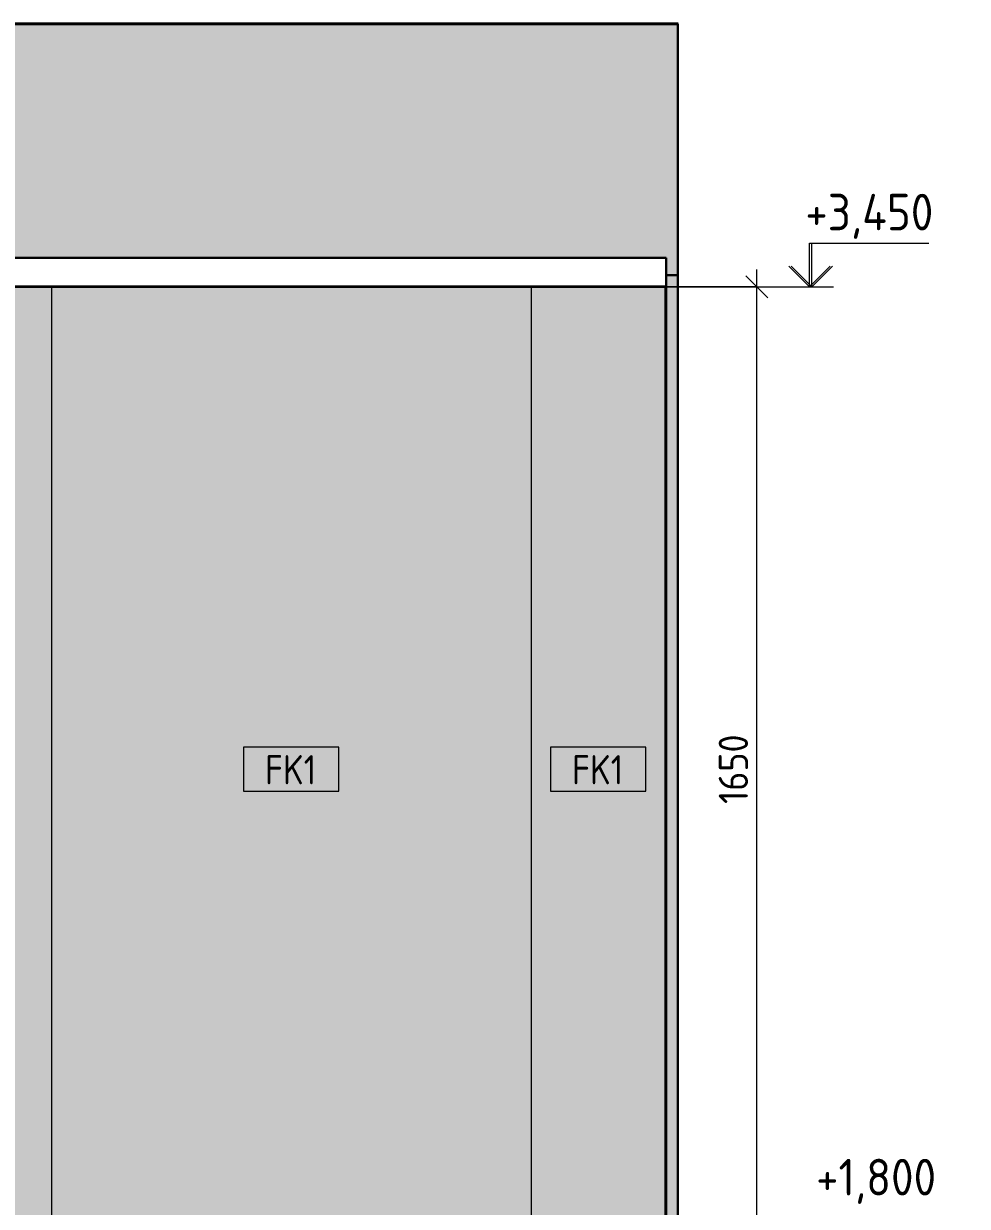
# Model space of a CAD drawing. Header units: millimetres. Extents: x 91786 to 132940, y -1987 to 10096.
# Drawn here: x 121479 to 123092, y 1878 to 3900 of the extents above; entities that cross this region are included whole.
import ezdxf

# ---------------------------------------------------------------- set-up
doc = ezdxf.new("R2010")
doc.units = ezdxf.units.MM
for name, color, linetype, lineweight in [('A-ANNO-DIMS', 7, 'Continuous', 9), ('A-ANNO-DIMS-25', 7, 'Continuous', 9), ('A-WALL-IDEN', 7, 'Continuous', 9), ('A-WALL-PATT', 7, 'Continuous', 9), ('G-ANNO-DIMS', 7, 'Continuous', 9), ('G-ANNO-DIMS-1', 7, 'Continuous', 20), ('I-WALL', 7, 'Continuous', 9)]:
    doc.layers.add(name, color=color, linetype=linetype, lineweight=lineweight)
for name, color, linetype, lineweight, true_color in [('A-CLNG-FNSH-1', 7, 'Continuous', 30, 0x3c3c3c), ('A-FLOR-1', 7, 'Continuous', 9, 0x787878), ('A-FLOR-FNSH-1', 7, 'Continuous', 40, 0x3c3c3c), ('A-WALL-4', 7, 'Continuous', 30, 0x3c3c3c), ('A-WALL-FNSH-2', 7, 'Continuous', 30, 0x3c3c3c), ('I-WALL-1', 7, 'Continuous', 9, 0x787878)]:
    doc.layers.add(name, color=color, linetype=linetype, lineweight=lineweight, true_color=true_color)
doc.styles.add('GOST Common_2', font='GOST_Common.ttf', dxfattribs={"width": 0.9, "height": 50})
doc.styles.add('ISOCPEUR_1', font='isocpeur.ttf', dxfattribs={"width": 0.9, "height": 62.5})
doc.styles.add('ISOCPEUR_2', font='isocpeur.ttf', dxfattribs={"width": 0.9, "height": 50})
doc.dimstyles.new('ISO-2_0_0_9К_Средний_округл2_1', dxfattribs={"dimscale": 304.8, "dimtxt": 49.799059, "dimasz": 0.123031, "dimexe": 0.098425, "dimexo": 0, "dimgap": 0, "dimtad": 1, "dimdec": 0, "dimrnd": 10, "dimzin": 0, "dimdsep": 46, "dimtxsty": 'ISOCPEUR_2', "dimblk1": 'OBLIQUE', "dimblk2": 'OBLIQUE', "dimsah": 1, "dimcen": 0.09, "dimdle": 0.098425, "dimazin": 0, "dimtfac": 1, "dimtdec": 4, "dimtix": 1, "dimtmove": 0, "dimatfit": 3, "dimfxl": 1, "dimtvp": 1, "dimtolj": 1, "dimtzin": 0, "dimarcsym": 2})
pattern_1 = [(45, (216887.297, 0), (-14.25598, 14.25598), []), (45, (216901.553, 0), (-14.25598, 14.25598), [25.202, -5.04, 0.8382, -4.202])]

# ---------------------------------------------------------------- blocks, each defined once
blk = doc.blocks.new('Высотные отметки - Стрелка_Верх-17668718-Развертка 1_66-3')
at = {"layer": 'G-ANNO-DIMS'}
for p, q in [((-94064.9, 3525), (-93864.9, 3525)), ((-94064.9, 3450), (-94064.9, 3525)), ((-94102.8, 3450), (-94027.8, 3450))]:
    blk.add_line(p, q, dxfattribs=at)
at = {"layer": 'G-ANNO-DIMS-1'}
for q in [(-94100.2, 3485.4), (-94029.5, 3485.4)]:
    blk.add_line((-94064.9, 3450), q, dxfattribs=at)
blk = doc.blocks.new('DIMBLOCK58-Развертка 1_66-3')
at = {"layer": 'A-ANNO-DIMS-25'}
for p, q in [((122732.5, 1800), (122732.5, 3480)), ((122577.3, 3450), (122762.5, 3450)), ((122732.5, 3450), (122577.3, 3450)), ((122566.3, 1800), (122762.5, 1800)), ((122732.5, 1800), (122566.3, 1800))]:
    blk.add_line(p, q, dxfattribs=at)
at = {"layer": 'A-ANNO-DIMS-25', "lineweight": 20}
for p, q in [((122732.5, 3450), (122713.7, 3468.8)), ((122732.5, 3450), (122751.2, 3431.2)), ((122732.5, 1800), (122713.7, 1818.8)), ((122732.5, 1800), (122751.2, 1781.2))]:
    blk.add_line(p, q, dxfattribs=at)
at = {"layer": 'A-ANNO-DIMS-25', "color": 0, "insert": (122667.1, 2566.1), "char_height": 50, "width": 141.353, "attachment_point": 1, "rotation": 90, "line_spacing_factor": 1.149209, "style": 'ISOCPEUR_2'}
blk.add_mtext('1650', dxfattribs=at)
blk = doc.blocks.new('_Oblique')
at = {"color": 0, "linetype": 'ByBlock', "lineweight": -2}
blk.add_line((-0.5, -0.5), (0.5, 0.5), dxfattribs=at)
blk = doc.blocks.new('М_стена_0001 - Типоразмер_без рамки-25382661-Развертка 1_66-3')
at = {"layer": 'A-WALL-IDEN'}
for p, q in [((-96569.6, 2663.1), (-96732.8, 2663.1)), ((-96732.8, 2663.1), (-96732.8, 2588.1)), ((-96569.6, 2588.1), (-96569.6, 2663.1)), ((-96732.8, 2588.1), (-96569.6, 2588.1))]:
    blk.add_line(p, q, dxfattribs=at)

msp = doc.modelspace()

# ---------------------------------------------------------------- hatches: boundary and pattern name
at = {"layer": 'A-FLOR-1'}
h = msp.add_hatch(dxfattribs=at)
h.set_pattern_fill('FP_16', color=256, style=0, pattern_type=2)
h.set_pattern_definition(pattern_1)
h.paths.add_polyline_path([(122112.5, 3900), (122112.5, 3900.1), (119202.5, 3900)])
h = msp.add_hatch(dxfattribs=at)
h.set_pattern_fill('FP_16', color=256, style=0, pattern_type=2)
h.set_pattern_definition(pattern_1)
h.paths.add_polyline_path([(122597.9, 3900), (122597.9, 3900.1), (122597.3, 3900)])
at = {"layer": 'A-WALL-PATT'}
for points in [[(120581.9, 1806), (121526.3, 1806), (121526.3, 3450), (118946.3, 3450), (118946.3, 1806), (120555.4, 1806)], [(121547.3, 1806), (122346.3, 1806), (122346.3, 3450), (121526.3, 3450), (121526.3, 1806), (121527.3, 1806)], [(122564.8, 1800), (122576.3, 1800), (122576.3, 3450), (122346.3, 3450), (122346.3, 1806), (122564.8, 1806)]]:
    msp.add_hatch(color=256, dxfattribs=at).paths.add_polyline_path(points)
at = {"layer": 'I-WALL'}
h = msp.add_hatch(color=256, dxfattribs=at)
h.paths.add_polyline_path([(122597.3, -0.1), (122597.3, 0), (122577.3, -0.1)])
h.paths.add_polyline_path([(122597.3, 3470), (122597.3, 3900), (115807.3, 3900), (115807.3, 3470), (115827.3, 3470), (115827.3, 3500), (122577.3, 3500), (122577.3, 3470)])
at = {"layer": 'I-WALL-1'}
h = msp.add_hatch(dxfattribs=at)
h.set_pattern_fill('FP_15', color=256, style=0, pattern_type=2)
h.set_pattern_definition([(45, (216887.297, 0), (-8.8388348, 8.8388348), [])])
h.paths.add_polyline_path([(122597.9, -5.2), (122597.9, 3900), (122597.3, 3900), (122597.3, -5.2)])
h = msp.add_hatch(dxfattribs=at)
h.set_pattern_fill('FP_17', color=256, style=0, pattern_type=2)
h.set_pattern_definition([(0, (216887.297, 0), (30.48, 7.62), [2.515, -20.345, 2.515, -20.345, -121.92]), (0, (216887.297, 0), (30.48, 7.62), [-45.72, 2.515, -43.205, 2.515, -20.345, -53.34]), (0, (216887.297, 0), (30.48, 7.62), [-114.3, 2.515, -12.725, 2.515, -35.585]), (120, (216898.727, 3.81), (-21.8391136, 22.5864543), [2.515, -20.345, 2.515, -20.345, -121.92]), (120, (216898.727, 3.81), (-21.8391136, 22.5864543), [-45.72, 2.515, -43.205, 2.515, -20.345, -53.34]), (120, (216898.727, 3.81), (-21.8391136, 22.5864543), [-114.3, 2.515, -12.725, 2.515, -35.585]), (240, (216902.537, 19.05), (-8.6408864, -30.2064543), [2.515, -20.345, 2.515, -20.345, -121.92]), (240, (216902.537, 19.05), (-8.6408864, -30.2064543), [-45.72, 2.515, -43.205, 2.515, -20.345, -53.34]), (240, (216902.537, 19.05), (-8.6408864, -30.2064543), [-114.3, 2.515, -12.725, 2.515, -35.585])])
h.paths.add_polyline_path([(122597.3, 0), (122597.3, 3470), (122577.3, 3470), (122577.3, 0)])

# ---------------------------------------------------------------- linework, layer by layer
at = {"layer": 'A-CLNG-FNSH-1'}
for p, q in [((115827.3, 3500), (122577.3, 3500)), ((122577.3, 3500), (122577.3, 3450)), ((115827.3, 3451), (122577.3, 3451)), ((115828.3, 3450), (122576.3, 3450))]:
    msp.add_line(p, q, dxfattribs=at)
at = {"layer": 'A-FLOR-FNSH-1'}
msp.add_line((115807.1, 3900), (122597.9, 3900), dxfattribs=at)
at = {"layer": 'A-WALL-4'}
for p, q in [((122597.3, -5.2), (122597.3, 3900)), ((122577.3, 3470), (122597.3, 3470))]:
    msp.add_line(p, q, dxfattribs=at)
at = {"layer": 'A-WALL-FNSH-2'}
for p, q in [((122576.3, 3450), (122576.3, 1800)), ((122577.3, 3450), (122576.3, 3450)), ((122577.3, 0), (122577.3, 3450))]:
    msp.add_line(p, q, dxfattribs=at)
at = {"layer": 'G-ANNO-DIMS'}
for p, q in [((122503, 3450), (122772.3, 3450)), ((122537.1, 3450), (122676.6, 3450)), ((122676.6, 3450), (122822.4, 3450)), ((122772.3, 3450), (122826.6, 3450))]:
    msp.add_line(p, q, dxfattribs=at)
at = {"layer": 'I-WALL'}
for p, q in [((121526.3, 3450), (121526.3, 1806)), ((122346.3, 3450), (122346.3, 1806))]:
    msp.add_line(p, q, dxfattribs=at)

# ---------------------------------------------------------------- block references
at = {"layer": 'A-WALL-IDEN'}
for p in [(218587.3, 0), (219112.3, 0)]:
    msp.add_blockref('М_стена_0001 - Типоразмер_без рамки-25382661-Развертка 1_66-3', p, dxfattribs=at)
at = {"layer": 'G-ANNO-DIMS'}
msp.add_blockref('Высотные отметки - Стрелка_Верх-17668718-Развертка 1_66-3', (216887.3, 0), dxfattribs=at)

# ---------------------------------------------------------------- texts
at = {"layer": 'A-WALL-IDEN', "char_height": 50, "width": 111.835, "attachment_point": 1, "style": 'GOST Common_2'}
for insert in [(121891.2, 2649.5), (122416.2, 2649.5)]:
    msp.add_mtext('FK1', dxfattribs=dict(at, insert=insert))
at = {"layer": 'G-ANNO-DIMS', "insert": (122833.6, 1959.2), "char_height": 62.5, "width": 242.008, "attachment_point": 1, "line_spacing_factor": 1.149209, "style": 'ISOCPEUR_1', "bg_fill": 3, "box_fill_scale": 1.25, "bg_fill_color": 256, "bg_fill_true_color": 13158600, "bg_fill_transparency": 0}
msp.add_mtext('+1,800', dxfattribs=at)

# ---------------------------------------------------------------- dimensions: what is measured, and where the dimension line sits
at = {"layer": 'A-ANNO-DIMS'}
dim = msp.add_linear_dim(base=(122732.5, 3450), p1=(122566.3, 1800), p2=(122577.3, 3450), angle=90, dimstyle='ISO-2_0_0_9К_Средний_округл2_1', override={"dimpost": '<>', "dimfxl": 1650.036666}, dxfattribs=at)
dim.commit()
dim.dimension.update_dxf_attribs({"geometry": 'DIMBLOCK58-Развертка 1_66-3', "text_midpoint": (122707.5, 2625)})

# ---------------------------------------------------------------- next in the draw order: texts
at = {"layer": 'G-ANNO-DIMS', "insert": (122811, 3609.2), "char_height": 62.5, "width": 261.428, "attachment_point": 1, "line_spacing_factor": 1.149209, "style": 'ISOCPEUR_1', "bg_fill": 3, "box_fill_scale": 1.25, "bg_fill_color": 256, "bg_fill_true_color": 13158600, "bg_fill_transparency": 0}
msp.add_mtext('+3,450', dxfattribs=at)

# ---------------------------------------------------------------- next in the draw order: block references
at = {"layer": 'G-ANNO-DIMS'}
msp.add_blockref('Высотные отметки - Стрелка_Верх-17668718-Развертка 1_66-3', (216891.4, 0), dxfattribs=at)

# ---------------------------------------------------------------- next in the draw order: texts
at = {"layer": 'G-ANNO-DIMS', "insert": (122815.2, 3609.2), "char_height": 62.5, "width": 261.428, "attachment_point": 1, "line_spacing_factor": 1.149209, "style": 'ISOCPEUR_1', "bg_fill": 3, "box_fill_scale": 1.25, "bg_fill_color": 256, "bg_fill_true_color": 13158600, "bg_fill_transparency": 0}
msp.add_mtext('+3,450', dxfattribs=at)

doc.saveas('drawing.dxf')
